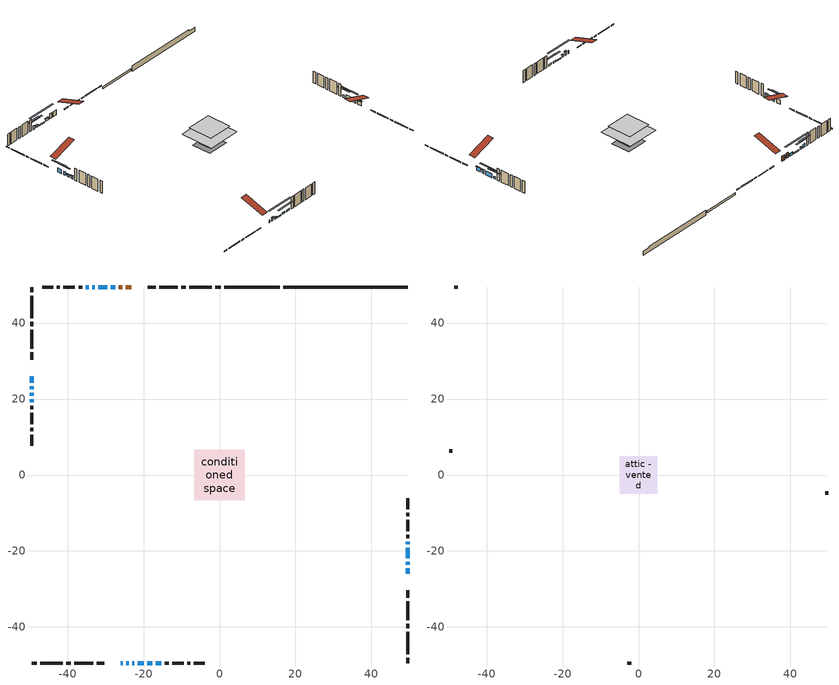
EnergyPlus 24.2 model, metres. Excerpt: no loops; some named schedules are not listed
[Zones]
conditioned space
 floor adiabatic (Floor2 construction): -2.5,-2.5 -2.5,2.5 2.5,2.5 2.5,-2.5 z0.91
 floor adiabatic (AdiabaticFloorConstruction): -6.62,-6.62 -6.62,6.62 6.62,6.62 6.62,-6.62 z3.35
 floor foundation (Slab1 construction): -4.32,-3.86 -4.32,3.86 4.32,3.86 4.32,-3.86 z-1.22
 floor foundation (Slab2 construction): -2.5,-2.5 -2.5,2.5 2.5,2.5 2.5,-2.5 z-0.65
 wall outside (RimJoist1 construction): 0.3,49.51 -1.1,49.51 / -49.51,-49.51 -48.1,-49.51 / -49.51,49.51 -49.51,48.1 / 49.51,-49.51 49.51,-48.1 z0.91:1.21
 wall outside (RimJoist2 construction): -2.03,49.51 -7.91,49.51 / -47.17,-49.51 -41.29,-49.51 / -49.51,47.17 -49.51,41.29 / 49.51,-47.17 49.51,-41.29 z0.91:1.21
 wall outside (RimJoist3 construction): -8.84,49.51 -10.07,49.51 / -40.36,-49.51 -39.14,-49.51 / -49.51,40.36 -49.51,39.14 / 49.51,-40.36 49.51,-39.14 z0.91:1.21
 wall outside (RimJoist4 construction): -11,49.51 -15.9,49.51 / -38.21,-49.51 -33.3,-49.51 / -49.51,38.21 -49.51,33.3 / 49.51,-38.21 49.51,-33.3 z0.91:1.21
 wall outside (RimJoist5 construction): -16.83,49.51 -18.88,49.51 / -32.37,-49.51 -30.32,-49.51 / -49.51,32.37 -49.51,30.32 / 49.51,-32.37 49.51,-30.32 z0.91:1.21
 wall outside (AdiabaticWallConstruction 1): -23.25,49.51 -24.69,49.51 / -25.62,49.51 -26.46,49.51 z0.91:2.94
 wall outside (AdiabaticWallConstruction): -25.95,-49.51 -25.54,-49.51 z0.91:2.13; -49.51,25.95 -49.51,24.32 z0.91:2.59; -49.51,23.4 -49.51,22.63 / 49.51,-23.6 49.51,-22.83 / -34.45,49.51 -35.21,49.51 z0.91:2.38; 49.51,-25.95 49.51,-24.52 / 49.51,-21.91 49.51,-19.16 z0.91:2.43; -27.39,49.51 -28.61,49.51 / -49.51,21.71 -49.51,20.84 / 49.51,-18.23 49.51,-17.62 z0.91:1.83; -24.61,-49.51 -23.9,-49.51 z0.91:2.33; -22.97,-49.51 -22.46,-49.51 z0.91:1.67; -49.51,19.91 -49.51,19.2 z0.91:2.18; -29.54,49.51 -31.98,49.51 / -21.53,-49.51 -19.9,-49.51 z0.91:1.32; -32.91,49.51 -33.52,49.51 z0.91:1.93; -18.98,-49.51 -17.65,-49.51 / -16.73,-49.51 -15.3,-49.51 z0.91:1.57
 wall outside (Wall1 construction): -36.14,49.51 -37.12,49.51 / -14.37,-49.51 -13.39,-49.51 / -49.51,18.27 -49.51,17.29 / 49.51,-16.69 49.51,-15.71 z0.91:5.79
 wall outside (Wall2 construction): -38.05,49.51 -41.09,49.51 / -12.46,-49.51 -9.42,-49.51 / -49.51,16.36 -49.51,13.32 / 49.51,-14.78 49.51,-11.74 z0.91:5.79
 wall outside (Wall3 construction): -42.02,49.51 -42.84,49.51 / -8.49,-49.51 -7.67,-49.51 / -49.51,12.39 -49.51,11.57 / 49.51,-10.81 49.51,-10 z0.91:5.79
 wall outside (Wall4 construction): -43.77,49.51 -46.65,49.51 / -6.74,-49.51 -3.86,-49.51 / -49.51,10.64 -49.51,7.76 / 49.51,-9.07 49.51,-6.18 z0.91:5.79
 wall foundation (FoundationWall1 construction): 16.79,49.51,-1.22 16.79,49.51,0.91 46.23,49.51,0.91 46.23,49.51,0.41 49.51,49.51,0.41 49.51,49.51,-1.22
 wall foundation (FoundationWall2 construction): 15.86,49.51 1.23,49.51 z-0.65:0.17
 window (WindowConstruction 15): -25.95,-49.51 -25.54,-49.51 z0.91:2.13
 window (WindowConstruction 6): -49.51,25.95 -49.51,24.32 z0.91:2.59
 window (WindowConstruction 7): -49.51,23.39 -49.51,22.63 z0.91:2.38
 window (WindowConstruction 8): 49.51,-25.95 49.51,-24.53 z0.91:2.43
 window (WindowConstruction 9): 49.51,-23.6 49.51,-22.83 z0.91:2.38
 window (WindowConstruction 10): -27.39,49.51 -28.61,49.51 z0.91:1.82
 window (WindowConstruction 11): -24.61,-49.51 -23.9,-49.51 z0.91:2.33
 window (WindowConstruction 12): -22.97,-49.51 -22.46,-49.51 z0.91:1.67
 window (WindowConstruction 13): -49.51,21.7 -49.51,20.84 z0.91:1.82
 window (WindowConstruction 14): -49.51,19.91 -49.51,19.2 z0.91:2.18
 window (WindowConstruction 16): -29.54,49.51 -31.98,49.51 z0.91:1.32
 window (WindowConstruction 17): -21.53,-49.51 -19.91,-49.51 z0.91:1.32
 window (WindowConstruction): 49.51,-21.91 49.51,-19.16 z0.91:2.43
 window (WindowConstruction 1): 49.51,-18.23 49.51,-17.62 z0.91:1.82
 window (WindowConstruction 2): -32.91,49.51 -33.52,49.51 z0.91:1.92
 window (WindowConstruction 3): -34.45,49.51 -35.21,49.51 z0.91:2.38
 window (WindowConstruction 4): -18.98,-49.51 -17.65,-49.51 z0.91:1.57
 window (WindowConstruction 5): -16.72,-49.51 -15.3,-49.51 z0.91:1.57
 door (Door): -23.26,49.51 -24.69,49.51 z0.91:2.94
 door (Door 1): -25.62,49.51 -26.46,49.51 z0.91:2.94
 ceiling adiabatic (AdiabaticFloorConstruction): 6.62,-6.62 6.62,6.62 -6.62,6.62 -6.62,-6.62 z3.35
attic - vented
 floor to conditioned space (Floor1 construction Reversed): -4.9,-4.9 -4.9,4.9 4.9,4.9 4.9,-4.9 z5.79
 wall outside (Wall5 construction): -47.58,49.51 -48.58,49.51 / -2.93,-49.51 -1.94,-49.51 / -49.51,6.83 -49.51,5.84 / 49.51,-5.25 49.51,-4.26 z0.91:5.79
 roof outside (Roof1 construction): -22.33,49.51,5.79 -22.33,39.96,8.97 -19.81,39.96,8.97 -19.81,49.51,5.79; -26.88,-49.51,5.79 -26.88,-39.96,8.97 -29.39,-39.96,8.97 -29.39,-49.51,5.79; -49.51,26.88,5.79 -39.96,26.88,8.97 -39.96,29.39,8.97 -49.51,29.39,5.79; 49.51,-26.88,5.79 39.96,-26.88,8.97 39.96,-29.39,8.97 49.51,-29.39,5.79
shading: -49.51,22 -49.51,28.28 -49.92,28.28 -49.92,22 z4.92; -49.51,20.3 -49.51,25.72 -49.92,25.72 -49.92,20.3 z4.71; 49.51,-24.32 49.51,-26.15 49.92,-26.15 49.92,-24.32 z2.64; 49.51,-22.63 49.51,-23.8 49.92,-23.8 49.92,-22.63 z2.58; -28.81,49.51 -27.19,49.51 -27.19,49.92 -28.81,49.92 z2.03; -23.7,-49.51 -24.81,-49.51 -24.81,-49.92 -23.7,-49.92 z2.53; -22.26,-49.51 -23.17,-49.51 -23.17,-49.92 -22.26,-49.92 z1.87; -49.51,20.64 -49.51,21.91 -49.92,21.91 -49.92,20.64 z2.03; -49.51,19 -49.51,20.11 -49.92,20.11 -49.92,19 z2.38; -36.75,49.51 -24.77,49.51 -24.77,49.92 -36.75,49.92 z6.09; -15.14,-49.51 -26.3,-49.51 -26.3,-49.92 -15.14,-49.92 z6.09; 49.51,-16.83 49.51,-24.23 49.92,-24.23 49.92,-16.83 z4.76; 49.51,-15.29 49.51,-20.56 49.92,-20.56 49.92,-15.29 z4.15; -35.85,49.51 -30.58,49.51 -30.58,49.92 -35.85,49.92 z4.25; -37.54,49.51 -32.12,49.51 -32.12,49.92 -37.54,49.92 z4.71; -15.33,-49.51 -21.31,-49.51 -21.31,-49.92 -15.33,-49.92 z3.9; -12.97,-49.51 -19.05,-49.51 -19.05,-49.92 -12.97,-49.92 z3.9
[Building]
Building 1: Terrain=Suburbs
[Site:Location]
Windsor AP_ON: Latitude {deg}=42.28; Longitude {deg}=-82.96; Time Zone {hr}=-5; Elevation {m}=190; Keep Site Location Information=Yes
[Site:GroundTemperature:Shallow]
6.34957, 4.46684, 4.31606, 5.20952, 8.79623, 12.3662, 15.4612, 17.4219, 17.5884, 15.9938, 12.9777, 9.51722
[Site:WaterMainsTemperature]
Calculation Method=Schedule; Temperature Schedule=mains temperature schedule
[Material] Roughness=Rough; Thermal Absorptance=0.9
Name | Thickness {m} | Conductivity {W/m-K} | Density {kg/m3} | Specific Heat {J/kg-K} | Solar Absorptance | Visible Absorptance
asphalt or fiberglass shingles | 0.00635 | 0.162714 | 1121.4 | 1465.45 | 0.4 | 0.4
ceiling stud and cavity | 0.1397 | 0.0765065 | 65.682 | 1177.47 | 0.7 | 0.7
concrete 4.0 in. | 0.1016 | 1.803125 | 2242.8 | 837.4 | 0.7 | 0.7
concrete 8.0 in. | 0.2032 | 1.803125 | 2242.8 | 837.4 | 0.7 | 0.7
door material | 0.04445 | 0.053851 | 512.64 | 1214.23 | 0.7 | 0.7
door material 1 | 0.04445 | 0.188738 | 512.64 | 1214.23 | 0.7 | 0.7
exterior vertical ins | 0.0218253 | 0.029427 | 32.04 | 1214.23 | 0.7 | 0.7
exterior vertical ins 1 | 0.00347186 | 0.029427 | 32.04 | 1214.23 | 0.7 | 0.7
floor covering | 0.0127 | 9.015625 | 54.468 | 1339.84 | 0.6 | 0.6
floor covering 1 | 0.0127 | 0.0433444 | 54.468 | 1339.84 | 0.6 | 0.6
floor rigid ins; wall rigid ins 1 | 0.512978 | 0.029427 | 32.04 | 1214.23 | 0.7 | 0.7
floor stud and cavity | 0.0889 | 0.305614 | 50.32683 | 1063.81 | 0.7 | 0.7
floor stud and cavity 1 | 0.1397 | 1.75129 | 37.0049 | 1207.88 | 0.7 | 0.7
furniture material conditioned space 1 | 0.1524 | 0.115458 | 640.8 | 1214.23 | 0.6 | 0.6
gypsum board | 0.0127 | 0.160291 | 801 | 837.4 | 0.6 | 0.6
gypsum board 1 | 0.0127 | 0.160291 | 801 | 837.4 | 0.7 | 0.7
osb sheathing 0.5 in. | 0.0127 | 0.115458 | 512.64 | 1214.23 | 0.7 | 0.7
osb sheathing 0.75 in. | 0.01905 | 0.115458 | 512.64 | 1214.23 | 0.7 | 0.7
osb sheathing 2.0 in. | 0.0508 | 0.115458 | 512.64 | 1214.23 | 0.7 | 0.7
rim joist rigid ins; wall rigid ins | 0.051816 | 0.029427 | 32.04 | 1214.23 | 0.7 | 0.7
rim joist stud and cavity | 0.0508 | 0.333218 | 125.044 | 1163.47 | 0.6 | 0.6
rim joist stud and cavity 1 | 0.0508 | 0.308293 | 125.044 | 1163.47 | 0.6 | 0.6
rim joist stud and cavity 2 | 0.0508 | 0.107068 | 50.32683 | 1063.81 | 0.6 | 0.6
rim joist stud and cavity 3 | 0.0508 | 0.311623 | 125.044 | 1163.47 | 0.6 | 0.6
rim joist stud and cavity 4 | 0.0508 | 0.325695 | 125.044 | 1163.47 | 0.6 | 0.6
slab rigid ins | 0.00025908 | 0.029427 | 32.04 | 1214.23 | 0.7 | 0.7
wall stud and cavity | 0.1397 | 0.112697 | 139.0536 | 1170.24 | 0.7 | 0.7
wall stud and cavity 1 | 0.1397 | 0.0786306 | 139.0536 | 1170.24 | 0.7 | 0.7
wall stud and cavity 2 | 0.1397 | 0.114321 | 139.0536 | 1170.24 | 0.7 | 0.7
wall stud and cavity 3 | 0.1397 | 0.0792591 | 139.0536 | 1170.24 | 0.7 | 0.7
wall stud and cavity 4 | 0.0889 | 6.9971 | 50.32683 | 1063.81 | 0.6 | 0.6
wall stud and cavity 5 | 0.0889 | 0.380278 | 52.3479 | 1209.89 | 0.7 | 0.7
wall stud and cavity 6 | 0.0889 | 0.391764 | 83.0341 | 1211.67 | 0.7 | 0.7
wood siding | 0.0254 | 0.102417 | 544.68 | 1172.36 | 0.4 | 0.4
wood siding 1 | 0.00254 | 0.102417 | 544.68 | 1172.36 | 0.4 | 0.4
wood siding 2; wood siding 3; wood siding 4 | 0.0254 | 0.102417 | 544.68 | 1172.36 | 0.7 | 0.7
[WindowMaterial:SimpleGlazingSystem]
Name | U-Factor {W/m2-K} | Solar Heat Gain Coefficient
WindowMaterial | 2.88272 | 0.7
WindowMaterial 1 | 2.97868 | 0.61
WindowMaterial 10 | 3.00253 | 0.58
WindowMaterial 11 | 2.95426 | 0.63
WindowMaterial 12 | 2.95313 | 0.64
WindowMaterial 13 | 3.026374 | 0.54
WindowMaterial 14 | 3.02467 | 0.56
WindowMaterial 2 | 2.97414 | 0.61
WindowMaterial 3 | 2.94177 | 0.65
WindowMaterial 4 | 2.99003 | 0.59
WindowMaterial 5 | 2.95597 | 0.63
WindowMaterial 6 | 2.89408 | 0.69
WindowMaterial 7 | 2.90373 | 0.68
WindowMaterial 8 | 2.93609 | 0.65
WindowMaterial 9 | 2.94859 | 0.64
[Construction]
AdiabaticFloorConstruction: floor stud and cavity 1, floor rigid ins, osb sheathing 0.75 in., floor covering 1
AdiabaticWallConstruction: wood siding 3, wall rigid ins 1, wall stud and cavity 5, gypsum board
AdiabaticWallConstruction 1: wood siding 4, wall rigid ins 1, wall stud and cavity 5, gypsum board
Door: door material
Door 1: door material 1
Floor1 construction Reversed: gypsum board, ceiling stud and cavity
Floor2 construction: floor stud and cavity, floor covering
FoundationWall1 construction; FoundationWall2 construction: concrete 8.0 in., gypsum board 1
furniture construction conditioned space 1: furniture material conditioned space 1
PartitionWallConstruction: gypsum board, wall stud and cavity 6, gypsum board
RimJoist1 construction: wood siding 2, rim joist rigid ins, osb sheathing 2.0 in., rim joist stud and cavity
RimJoist2 construction: wood siding 2, rim joist rigid ins, osb sheathing 2.0 in., rim joist stud and cavity 1
RimJoist3 construction: wood siding 2, rim joist stud and cavity 2
RimJoist4 construction: wood siding 2, rim joist rigid ins, osb sheathing 2.0 in., rim joist stud and cavity 3
RimJoist5 construction: wood siding 2, rim joist rigid ins, osb sheathing 2.0 in., rim joist stud and cavity 4
Roof1 construction: asphalt or fiberglass shingles
Slab1 construction: slab rigid ins, concrete 4.0 in.
Slab2 construction: concrete 4.0 in.
Wall1 construction: wood siding, wall rigid ins, osb sheathing 0.5 in., wall stud and cavity, gypsum board
Wall2 construction: wood siding, osb sheathing 0.5 in., wall stud and cavity 1, gypsum board
Wall3 construction: wood siding, wall rigid ins, osb sheathing 0.5 in., wall stud and cavity 2, gypsum board
Wall4 construction: wood siding, osb sheathing 0.5 in., wall stud and cavity 3, gypsum board
Wall5 construction: wood siding 1, wall stud and cavity 4
WindowConstruction: WindowMaterial
WindowConstruction 1: WindowMaterial 1
WindowConstruction 10: WindowMaterial 8
WindowConstruction 11: WindowMaterial 9
WindowConstruction 12: WindowMaterial 10
WindowConstruction 13: WindowMaterial 11
WindowConstruction 14: WindowMaterial 12
WindowConstruction 15: WindowMaterial 13
WindowConstruction 16; WindowConstruction 17: WindowMaterial 14
WindowConstruction 2: WindowMaterial 2
WindowConstruction 3; WindowConstruction 7; WindowConstruction 9: WindowMaterial 3
WindowConstruction 4: WindowMaterial 4
WindowConstruction 5: WindowMaterial 5
WindowConstruction 6: WindowMaterial 6
WindowConstruction 8: WindowMaterial 7
[Zone] Multiplier=1; Part of Total Floor Area=Yes
Name | Volume {m3}
attic - vented | 49.5664
conditioned space | 603.5
[Space]
Name | Zone | Volume {m3}
attic - vented 1 | attic - vented | 49.5664
conditioned space 1 | conditioned space | 603.5
[ZoneInfiltration:EffectiveLeakageArea]
infil attic - vented 1: Zone or Space=attic - vented 1; Schedule=Always On Discrete; Effective Air Leakage Area {cm2}=4266.22; Stack Coefficient=0.000560319; Wind Coefficient=1.59933e-05
[ZoneMixing]
whole house fan mix: Zone or Space=attic - vented; Schedule=Always On Continuous; Design Flow Rate Calculation Method=Flow/Zone; Design Flow Rate {m3/s}=0; Source Zone or Space=conditioned space
[SurfaceProperty:ExposedFoundationPerimeter] Exposed Perimeter Calculation Method=TotalExposedPerimeter
Name | Total Exposed Perimeter {m}
Slab1 | 32.716
Slab2 | 14.63
[InternalMass] Zone or ZoneList=conditioned space; Space or SpaceList=conditioned space 1
Name | Construction | Surface Area {m2}
furniture mass conditioned space 1 | furniture construction conditioned space 1 | 116.856
partition wall mass | PartitionWallConstruction | 267.06
[Lights]
interior lighting: Zone or ZoneList or Space or SpaceList=conditioned space 1; Schedule=interior lighting schedule; Design Level Calculation Method=LightingLevel; Lighting Level {W}=343.2; Return Air Fraction=0; Fraction Radiant=0.6; Fraction Visible=0.2; Fraction Replaceable=1
[People]
occupants: Zone or ZoneList or Space or SpaceList=conditioned space 1; Number of People Schedule=occupants schedule; Number of People Calculation Method=People; Number of People=3; Fraction Radiant=0.314171; Sensible Heat Fraction=0.56303; Activity Level Schedule=occupants activity schedule; Carbon Dioxide Generation Rate {m3/s-W}=0; Enable ASHRAE 55 Comfort Warnings=No; Mean Radiant Temperature Calculation Type=EnclosureAveraged
[ElectricEquipment] Zone or ZoneList or Space or SpaceList=conditioned space 1; Design Level Calculation Method=EquipmentLevel
Name | Schedule | Design Level {W} | Fraction Latent | Fraction Radiant | Fraction Lost
clothes dryer | clothes dryer schedule | 140.772 | 0.015 | 0.081 | 0.85
clothes washer | clothes washer schedule | 32.1985 | 0.03 | 0.162 | 0.7
cooking range | cooking range schedule | 215.147 | 0.08 | 0.432 | 0.2
dishwasher | dishwasher schedule | 66.8632 | 0.3 | 0.18 | 0.4
fridge | fridge schedule | 72.9452 | 0 | 0.6 | 0
mech vent bath fan 0 | mech vent bath fan 0 schedule | 50.2 | 0 | 0 | 1
mech vent bath fan 1 | mech vent bath fan 1 schedule | 50.2 | 0 | 0 | 1
mech vent house fan | mech vent house fan schedule | 0 | 0 | 0 | 1
mech vent house fan cfis | mech vent house fan cfis schedule | 0 | 0 | 0 | 0
misc plug loads | misc plug loads schedule | 494.7 | 0.045 | 0.513 | 0.1
whole house fan | Always On Discrete | 0 | 0 | 0 | 1
[OtherEquipment] Zone or ZoneList or Space or SpaceList=conditioned space 1; Design Level Calculation Method=EquipmentLevel
Name | Fuel Type | Schedule | Design Level {W} | Fraction Latent | Fraction Radiant | Fraction Lost
clothes dryer 1 | Electricity | clothes dryer schedule | 0 | 0.015 | 0.081 | 0.85
cooking range 1 | Electricity | cooking range schedule | 0 | 0.08 | 0.432 | 0.2
general water use latent | None | general water use schedule | 62.594 | 1 | 0 | 0
general water use sensible | None | general water use schedule | -61.6891 | 0 | 0.6 | 0
mech vent house fan latent load | None | Always On Discrete | 0 | 1 | 0 | 0
mech vent house fan sensible load | None | Always On Discrete | 0 | 0 | 0 | 0
water heater energy adjustment1 | NaturalGas | Always On Discrete | 0.01 | 0 | 0 | 1
[ZoneInfiltration:DesignFlowRate] Zone or ZoneList or Space or SpaceList=conditioned space 1; Schedule=Always On Discrete; Design Flow Rate Calculation Method=Flow/Zone; Design Flow Rate {m3/s}=0
infil flow; natural vent flow; whole house fan flow
[Foundation:Kiva] Initial Indoor Air Temperature {C}=18; Wall Depth Below Slab {m}=0.2032; Custom Block X Position 1 {m}=0.2159; Custom Block Z Position 1 {m}=0
Name | Wall Height Above Grade {m} | Custom Block Material Name 1 | Custom Block Depth 1 {m}
Foundation Kiva 1 | 0.910011 | exterior vertical ins | 2.13
Foundation Kiva 2 | 0.170017 | exterior vertical ins 1 | 0.820003
[Foundation:Kiva:Settings]
Soil Conductivity {W/m-K}=0.849921; Soil Density {kg/m3}=1842.3; Soil Specific Heat {J/kg-K}=418.7; Ground Solar Absorptivity=0.9; Ground Thermal Absorptivity=0.9; Ground Surface Roughness {m}=0.03; Far-Field Width {m}=40; Deep-Ground Boundary Condition=ZeroFlux; Deep-Ground Depth {m}=40; Minimum Cell Dimension {m}=0.2; Maximum Cell Growth Coefficient=3; Simulation Timestep=Timestep
[Exterior:Lights]
exterior lighting: Schedule=exterior lighting schedule; Design Level {W}=75.6
[Schedule:Constant]
Name | Hourly Value
Always On Continuous; mech vent house fan schedule; mech vent house fan cfis schedule; Always On Discrete | 1
occupants activity schedule | 117.228
fridge schedule | 0
[Schedule:Week:Daily]
interior lighting schedule Week Rule - Jan1-Jan27: interior lighting schedule day, interior lighting schedule day, interior lighting schedule day, interior lighting schedule day, interior lighting schedule day, interior lighting schedule day, interior lighting schedule day, interior lighting schedule default day, interior lighting schedule default day, interior lighting schedule default day, interior lighting schedule default day, interior lighting schedule default day
interior lighting schedule Week Rule - Jan28-Feb3: interior lighting schedule day, interior lighting schedule day, interior lighting schedule day, interior lighting schedule day, interior lighting schedule day 1, interior lighting schedule day 1, interior lighting schedule day 1, interior lighting schedule default day, interior lighting schedule default day, interior lighting schedule default day, interior lighting schedule default day, interior lighting schedule default day
interior lighting schedule Week Rule - Feb4-Feb24: interior lighting schedule day 1, interior lighting schedule day 1, interior lighting schedule day 1, interior lighting schedule day 1, interior lighting schedule day 1, interior lighting schedule day 1, interior lighting schedule day 1, interior lighting schedule default day, interior lighting schedule default day, interior lighting schedule default day, interior lighting schedule default day, interior lighting schedule default day
interior lighting schedule Week Rule - Feb25-Mar3: interior lighting schedule day 1, interior lighting schedule day 1, interior lighting schedule day 1, interior lighting schedule day 1, interior lighting schedule day 2, interior lighting schedule day 2, interior lighting schedule day 2, interior lighting schedule default day, interior lighting schedule default day, interior lighting schedule default day, interior lighting schedule default day, interior lighting schedule default day
interior lighting schedule Week Rule - Mar4-Mar31: interior lighting schedule day 2, interior lighting schedule day 2, interior lighting schedule day 2, interior lighting schedule day 2, interior lighting schedule day 2, interior lighting schedule day 2, interior lighting schedule day 2, interior lighting schedule default day, interior lighting schedule default day, interior lighting schedule default day, interior lighting schedule default day, interior lighting schedule default day
interior lighting schedule Week Rule - Apr1-Apr28: interior lighting schedule day 3, interior lighting schedule day 3, interior lighting schedule day 3, interior lighting schedule day 3, interior lighting schedule day 3, interior lighting schedule day 3, interior lighting schedule day 3, interior lighting schedule default day, interior lighting schedule default day, interior lighting schedule default day, interior lighting schedule default day, interior lighting schedule default day
interior lighting schedule Week Rule - Apr29-May5: interior lighting schedule day 3, interior lighting schedule day 3, interior lighting schedule day 4, interior lighting schedule day 4, interior lighting schedule day 4, interior lighting schedule day 4, interior lighting schedule day 4, interior lighting schedule default day, interior lighting schedule default day, interior lighting schedule default day, interior lighting schedule default day, interior lighting schedule default day
interior lighting schedule Week Rule - May6-May26: interior lighting schedule day 4, interior lighting schedule day 4, interior lighting schedule day 4, interior lighting schedule day 4, interior lighting schedule day 4, interior lighting schedule day 4, interior lighting schedule day 4, interior lighting schedule default day, interior lighting schedule default day, interior lighting schedule default day, interior lighting schedule default day, interior lighting schedule default day
interior lighting schedule Week Rule - May27-Jun2: interior lighting schedule day 4, interior lighting schedule day 4, interior lighting schedule day 4, interior lighting schedule day 4, interior lighting schedule day 4, interior lighting schedule day 5, interior lighting schedule day 5, interior lighting schedule default day, interior lighting schedule default day, interior lighting schedule default day, interior lighting schedule default day, interior lighting schedule default day
interior lighting schedule Week Rule - Jun3-Jun30: interior lighting schedule day 5, interior lighting schedule day 5, interior lighting schedule day 5, interior lighting schedule day 5, interior lighting schedule day 5, interior lighting schedule day 5, interior lighting schedule day 5, interior lighting schedule default day, interior lighting schedule default day, interior lighting schedule default day, interior lighting schedule default day, interior lighting schedule default day
interior lighting schedule Week Rule - Jul1-Jul28: interior lighting schedule day 6, interior lighting schedule day 6, interior lighting schedule day 6, interior lighting schedule day 6, interior lighting schedule day 6, interior lighting schedule day 6, interior lighting schedule day 6, interior lighting schedule default day, interior lighting schedule default day, interior lighting schedule default day, interior lighting schedule default day, interior lighting schedule default day
interior lighting schedule Week Rule - Jul29-Aug4: interior lighting schedule day 6, interior lighting schedule day 6, interior lighting schedule day 6, interior lighting schedule day 7, interior lighting schedule day 7, interior lighting schedule day 7, interior lighting schedule day 7, interior lighting schedule default day, interior lighting schedule default day, interior lighting schedule default day, interior lighting schedule default day, interior lighting schedule default day
interior lighting schedule Week Rule - Aug5-Aug25: interior lighting schedule day 7, interior lighting schedule day 7, interior lighting schedule day 7, interior lighting schedule day 7, interior lighting schedule day 7, interior lighting schedule day 7, interior lighting schedule day 7, interior lighting schedule default day, interior lighting schedule default day, interior lighting schedule default day, interior lighting schedule default day, interior lighting schedule default day
interior lighting schedule Week Rule - Aug26-Sep1: interior lighting schedule day 7, interior lighting schedule day 7, interior lighting schedule day 7, interior lighting schedule day 7, interior lighting schedule day 7, interior lighting schedule day 7, interior lighting schedule day 8, interior lighting schedule default day, interior lighting schedule default day, interior lighting schedule default day, interior lighting schedule default day, interior lighting schedule default day
interior lighting schedule Week Rule - Sep2-Sep29: interior lighting schedule day 8, interior lighting schedule day 8, interior lighting schedule day 8, interior lighting schedule day 8, interior lighting schedule day 8, interior lighting schedule day 8, interior lighting schedule day 8, interior lighting schedule default day, interior lighting schedule default day, interior lighting schedule default day, interior lighting schedule default day, interior lighting schedule default day
interior lighting schedule Week Rule - Sep30-Oct6: interior lighting schedule day 8, interior lighting schedule day 9, interior lighting schedule day 9, interior lighting schedule day 9, interior lighting schedule day 9, interior lighting schedule day 9, interior lighting schedule day 9, interior lighting schedule default day, interior lighting schedule default day, interior lighting schedule default day, interior lighting schedule default day, interior lighting schedule default day
interior lighting schedule Week Rule - Oct7-Oct27: interior lighting schedule day 9, interior lighting schedule day 9, interior lighting schedule day 9, interior lighting schedule day 9, interior lighting schedule day 9, interior lighting schedule day 9, interior lighting schedule day 9, interior lighting schedule default day, interior lighting schedule default day, interior lighting schedule default day, interior lighting schedule default day, interior lighting schedule default day
interior lighting schedule Week Rule - Oct28-Nov3: interior lighting schedule day 9, interior lighting schedule day 9, interior lighting schedule day 9, interior lighting schedule day 9, interior lighting schedule day 10, interior lighting schedule day 10, interior lighting schedule day 10, interior lighting schedule default day, interior lighting schedule default day, interior lighting schedule default day, interior lighting schedule default day, interior lighting schedule default day
interior lighting schedule Week Rule - Nov4-Nov24: interior lighting schedule day 10, interior lighting schedule day 10, interior lighting schedule day 10, interior lighting schedule day 10, interior lighting schedule day 10, interior lighting schedule day 10, interior lighting schedule day 10, interior lighting schedule default day, interior lighting schedule default day, interior lighting schedule default day, interior lighting schedule default day, interior lighting schedule default day
interior lighting schedule Week Rule - Nov25-Dec1: interior lighting schedule day 10, interior lighting schedule day 10, interior lighting schedule day 10, interior lighting schedule day 10, interior lighting schedule day 10, interior lighting schedule day 10, interior lighting schedule day 11, interior lighting schedule default day, interior lighting schedule default day, interior lighting schedule default day, interior lighting schedule default day, interior lighting schedule default day
interior lighting schedule Week Rule - Dec2-Dec31: interior lighting schedule day 11, interior lighting schedule day 11, interior lighting schedule day 11, interior lighting schedule day 11, interior lighting schedule day 11, interior lighting schedule day 11, interior lighting schedule day 11, interior lighting schedule default day, interior lighting schedule default day, interior lighting schedule default day, interior lighting schedule default day, interior lighting schedule default day
occupants schedule Week Rule - Jan1-Dec31: occupants schedule day, occupants schedule day, occupants schedule day, occupants schedule day, occupants schedule day, occupants schedule day, occupants schedule day, occupants schedule default day, occupants schedule default day, occupants schedule default day, occupants schedule default day, occupants schedule default day
clothes dryer schedule Week Rule - Jan1-Dec31: clothes dryer schedule day, clothes dryer schedule day, clothes dryer schedule day, clothes dryer schedule day, clothes dryer schedule day, clothes dryer schedule day, clothes dryer schedule day, clothes dryer schedule default day, clothes dryer schedule default day, clothes dryer schedule default day, clothes dryer schedule default day, clothes dryer schedule default day
clothes washer schedule Week Rule - Jan1-Dec31: clothes washer schedule day, clothes washer schedule day, clothes washer schedule day, clothes washer schedule day, clothes washer schedule day, clothes washer schedule day, clothes washer schedule day, clothes washer schedule default day, clothes washer schedule default day, clothes washer schedule default day, clothes washer schedule default day, clothes washer schedule default day
cooking range schedule Week Rule - Jan1-Dec31: cooking range schedule day, cooking range schedule day, cooking range schedule day, cooking range schedule day, cooking range schedule day, cooking range schedule day, cooking range schedule day, cooking range schedule default day, cooking range schedule default day, cooking range schedule default day, cooking range schedule default day, cooking range schedule default day
dishwasher schedule Week Rule - Jan1-Dec31: dishwasher schedule day, dishwasher schedule day, dishwasher schedule day, dishwasher schedule day, dishwasher schedule day, dishwasher schedule day, dishwasher schedule day, dishwasher schedule default day, dishwasher schedule default day, dishwasher schedule default day, dishwasher schedule default day, dishwasher schedule default day
mech vent bath fan 0 schedule Week Rule - Jan1-Dec31: mech vent bath fan 0 schedule day, mech vent bath fan 0 schedule day, mech vent bath fan 0 schedule day, mech vent bath fan 0 schedule day, mech vent bath fan 0 schedule day, mech vent bath fan 0 schedule day, mech vent bath fan 0 schedule day, mech vent bath fan 0 schedule default day, mech vent bath fan 0 schedule default day, mech vent bath fan 0 schedule default day, mech vent bath fan 0 schedule default day, mech vent bath fan 0 schedule default day
mech vent bath fan 1 schedule Week Rule - Jan1-Dec31: mech vent bath fan 1 schedule day, mech vent bath fan 1 schedule day, mech vent bath fan 1 schedule day, mech vent bath fan 1 schedule day, mech vent bath fan 1 schedule day, mech vent bath fan 1 schedule day, mech vent bath fan 1 schedule day, mech vent bath fan 1 schedule default day, mech vent bath fan 1 schedule default day, mech vent bath fan 1 schedule default day, mech vent bath fan 1 schedule default day, mech vent bath fan 1 schedule default day
misc plug loads schedule Week Rule - Jan1-Dec31: misc plug loads schedule day, misc plug loads schedule day, misc plug loads schedule day, misc plug loads schedule day, misc plug loads schedule day, misc plug loads schedule day, misc plug loads schedule day, misc plug loads schedule default day, misc plug loads schedule default day, misc plug loads schedule default day, misc plug loads schedule default day, misc plug loads schedule default day
general water use schedule Week Rule - Jan1-Dec31: general water use schedule day, general water use schedule day, general water use schedule day, general water use schedule day, general water use schedule day, general water use schedule day, general water use schedule day, general water use schedule default day, general water use schedule default day, general water use schedule default day, general water use schedule default day, general water use schedule default day
exterior lighting schedule Week Rule - Jan1-Jan27: exterior lighting schedule day, exterior lighting schedule day, exterior lighting schedule day, exterior lighting schedule day, exterior lighting schedule day, exterior lighting schedule day, exterior lighting schedule day, exterior lighting schedule default day, exterior lighting schedule default day, exterior lighting schedule default day, exterior lighting schedule default day, exterior lighting schedule default day
exterior lighting schedule Week Rule - Jan28-Feb3: exterior lighting schedule day, exterior lighting schedule day, exterior lighting schedule day, exterior lighting schedule day, exterior lighting schedule day 1, exterior lighting schedule day 1, exterior lighting schedule day 1, exterior lighting schedule default day, exterior lighting schedule default day, exterior lighting schedule default day, exterior lighting schedule default day, exterior lighting schedule default day
exterior lighting schedule Week Rule - Feb4-Feb24: exterior lighting schedule day 1, exterior lighting schedule day 1, exterior lighting schedule day 1, exterior lighting schedule day 1, exterior lighting schedule day 1, exterior lighting schedule day 1, exterior lighting schedule day 1, exterior lighting schedule default day, exterior lighting schedule default day, exterior lighting schedule default day, exterior lighting schedule default day, exterior lighting schedule default day
[Schedule:Year]
interior lighting schedule: interior lighting schedule Week Rule - Jan1-Jan27, 1, 1, 1, 27, interior lighting schedule Week Rule - Jan28-Feb3, 1, 28, 2, 3, interior lighting schedule Week Rule - Feb4-Feb24, 2, 4, 2, 24, interior lighting schedule Week Rule - Feb25-Mar3, 2, 25, 3, 3, interior lighting schedule Week Rule - Mar4-Mar31, 3, 4, 3, 31, interior lighting schedule Week Rule - Apr1-Apr28, 4, 1, 4, 28, interior lighting schedule Week Rule - Apr29-May5, 4, 29, 5, 5, interior lighting schedule Week Rule - May6-May26, 5, 6, 5, 26, interior lighting schedule Week Rule - May27-Jun2, 5, 27, 6, 2, interior lighting schedule Week Rule - Jun3-Jun30, 6, 3, 6, 30, interior lighting schedule Week Rule - Jul1-Jul28, 7, 1, 7, 28, interior lighting schedule Week Rule - Jul29-Aug4, 7, 29, 8, 4, interior lighting schedule Week Rule - Aug5-Aug25, 8, 5, 8, 25, interior lighting schedule Week Rule - Aug26-Sep1, 8, 26, 9, 1, interior lighting schedule Week Rule - Sep2-Sep29, 9, 2, 9, 29, interior lighting schedule Week Rule - Sep30-Oct6, 9, 30, 10, 6, interior lighting schedule Week Rule - Oct7-Oct27, 10, 7, 10, 27, interior lighting schedule Week Rule - Oct28-Nov3, 10, 28, 11, 3, interior lighting schedule Week Rule - Nov4-Nov24, 11, 4, 11, 24, interior lighting schedule Week Rule - Nov25-Dec1, 11, 25, 12, 1, interior lighting schedule Week Rule - Dec2-Dec31, 12, 2, 12, 31
occupants schedule: occupants schedule Week Rule - Jan1-Dec31, 1, 1, 12, 31
clothes dryer schedule: clothes dryer schedule Week Rule - Jan1-Dec31, 1, 1, 12, 31
clothes washer schedule: clothes washer schedule Week Rule - Jan1-Dec31, 1, 1, 12, 31
cooking range schedule: cooking range schedule Week Rule - Jan1-Dec31, 1, 1, 12, 31
dishwasher schedule: dishwasher schedule Week Rule - Jan1-Dec31, 1, 1, 12, 31
mech vent bath fan 0 schedule: mech vent bath fan 0 schedule Week Rule - Jan1-Dec31, 1, 1, 12, 31
mech vent bath fan 1 schedule: mech vent bath fan 1 schedule Week Rule - Jan1-Dec31, 1, 1, 12, 31
misc plug loads schedule: misc plug loads schedule Week Rule - Jan1-Dec31, 1, 1, 12, 31
general water use schedule: general water use schedule Week Rule - Jan1-Dec31, 1, 1, 12, 31
exterior lighting schedule: exterior lighting schedule Week Rule - Jan1-Jan27, 1, 1, 1, 27, exterior lighting schedule Week Rule - Jan28-Feb3, 1, 28, 2, 3, exterior lighting schedule Week Rule - Feb4-Feb24, 2, 4, 2, 24, exterior lighting schedule Week Rule - Feb25-Mar3, 2, 25, 3, 3, exterior lighting schedule Week Rule - Mar4-Mar31, 3, 4, 3, 31, exterior lighting schedule Week Rule - Apr1-Apr28, 4, 1, 4, 28, exterior lighting schedule Week Rule - Apr29-May5, 4, 29, 5, 5, exterior lighting schedule Week Rule - May6-May26, 5, 6, 5, 26, exterior lighting schedule Week Rule - May27-Jun2, 5, 27, 6, 2, exterior lighting schedule Week Rule - Jun3-Jun30, 6, 3, 6, 30, exterior lighting schedule Week Rule - Jul1-Jul28, 7, 1, 7, 28, exterior lighting schedule Week Rule - Jul29-Aug4, 7, 29, 8, 4, exterior lighting schedule Week Rule - Aug5-Aug25, 8, 5, 8, 25, exterior lighting schedule Week Rule - Aug26-Sep1, 8, 26, 9, 1, exterior lighting schedule Week Rule - Sep2-Sep29, 9, 2, 9, 29, exterior lighting schedule Week Rule - Sep30-Oct6, 9, 30, 10, 6, exterior lighting schedule Week Rule - Oct7-Oct27, 10, 7, 10, 27, exterior lighting schedule Week Rule - Oct28-Nov3, 10, 28, 11, 3, exterior lighting schedule Week Rule - Nov4-Nov24, 11, 4, 11, 24, exterior lighting schedule Week Rule - Nov25-Dec1, 11, 25, 12, 1, exterior lighting schedule Week Rule - Dec2-Dec31, 12, 2, 12, 31
[Schedule:Compact]
mains temperature schedule: Through: 01/01, For: AllDays, Until: 24:00, 9.71556, Through: 01/02, For: AllDays, Until: 24:00, 9.65056, Through: 01/03, For: AllDays, Until: 24:00, 9.58667, Through: 01/04, For: AllDays, Until: 24:00, 9.52389, Through: 01/05, For: AllDays, Until: 24:00, 9.46278, Through: 01/06, For: AllDays, Until: 24:00, 9.40278, Through: 01/07, For: AllDays, Until: 24:00, 9.34444, Through: 01/08, For: AllDays, Until: 24:00, 9.28778, Through: 01/09, For: AllDays, Until: 24:00, 9.23222, Through: 01/10, For: AllDays, Until: 24:00, 9.17778, Through: 01/11, For: AllDays, Until: 24:00, 9.125, Through: 01/12, For: AllDays, Until: 24:00, 9.07389, Through: 01/13, For: AllDays, Until: 24:00, 9.02444, Through: 01/14, For: AllDays, Until: 24:00, 8.97611, Through: 01/15, For: AllDays, Until: 24:00, 8.92944, Through: 01/16, For: AllDays, Until: 24:00, 8.88444, Through: 01/17, For: AllDays, Until: 24:00, 8.84056, Through: 01/18, For: AllDays, Until: 24:00, 8.79889, Through: 01/19, For: AllDays, Until: 24:00, 8.75833, Through: 01/20, For: AllDays, Until: 24:00, 8.71944, Through: 01/21, For: AllDays, Until: 24:00, 8.68222, Through: 01/22, For: AllDays, Until: 24:00, 8.64667, Through: 01/23, For: AllDays, Until: 24:00, 8.61222, Through: 01/24, For: AllDays, Until: 24:00, 8.58, Through: 01/25, For: AllDays, Until: 24:00, 8.54944, Through: 01/26, For: AllDays, Until: 24:00, 8.52, Through: 01/27, For: AllDays, Until: 24:00, 8.49278, Through: 01/28, For: AllDays, Until: 24:00, 8.46722, Through: 01/29, For: AllDays, Until: 24:00, 8.44278, Through: 01/30, For: AllDays, Until: 24:00, 8.42056, Through: 01/31, For: AllDays, Until: 24:00, 8.39944, Through: 02/01, For: AllDays, Until: 24:00, 8.38056, Through: 02/02, For: AllDays, Until: 24:00, 8.36333, Through: 02/03, For: AllDays, Until: 24:00, 8.34778, Through: 02/04, For: AllDays, Until: 24:00, 8.33389, Through: 02/05, For: AllDays, Until: 24:00, 8.32167, Through: 02/06, For: AllDays, Until: 24:00, 8.31111, Through: 02/07, For: AllDays, Until: 24:00, 8.30222, Through: 02/08, For: AllDays, Until: 24:00, 8.295, Through: 02/09, For: AllDays, Until: 24:00, 8.29, Through: 02/10, For: AllDays, Until: 24:00, 8.28611, Through: 02/11, For: AllDays, Until: 24:00, 8.28444, Through: 02/12, For: AllDays, Until: 24:00, 8.28444, Through: 02/13, For: AllDays, Until: 24:00, 8.28611, Through: 02/14, For: AllDays, Until: 24:00, 8.28889, Through: 02/15, For: AllDays, Until: 24:00, 8.29444, Through: 02/16, For: AllDays, Until: 24:00, 8.30111, Through: 02/17, For: AllDays, Until: 24:00, 8.30944, Through: 02/18, For: AllDays, Until: 24:00, 8.31944, Through: 02/19, For: AllDays, Until: 24:00, 8.33167, Through: 02/20, For: AllDays, Until: 24:00, 8.345, Through: 02/21, For: AllDays, Until: 24:00, 8.36056, Through: 02/22, For: AllDays, Until: 24:00, 8.37778, Through: 02/23, For: AllDays, Until: 24:00, 8.39611, Through: 02/24, For: AllDays, Until: 24:00, 8.41667, Through: 02/25, For: AllDays, Until: 24:00, 8.43889, Through: 02/26, For: AllDays, Until: 24:00, 8.46278, Through: 02/27, For: AllDays, Until: 24:00, 8.48833, Through: 02/28, For: AllDays, Until: 24:00, 8.51556, Through: 03/01, For: AllDays, Until: 24:00, 8.54444, Through: 03/02, For: AllDays, Until: 24:00, 8.575, Through: 03/03, For: AllDays, Until: 24:00, 8.60667, Through: 03/04, For: AllDays, Until: 24:00, 8.64056, Through: 03/05, For: AllDays, Until: 24:00, 8.67611, Through: 03/06, For: AllDays, Until: 24:00, 8.71278, Through: 03/07, For: AllDays, Until: 24:00, 8.75167, Through: 03/08, For: AllDays, Until: 24:00, 8.79167, Through: 03/09, For: AllDays, Until: 24:00, 8.83333, Through: 03/10, For: AllDays, Until: 24:00, 8.87667, Through: 03/11, For: AllDays, Until: 24:00, 8.92167, Through: 03/12, For: AllDays, Until: 24:00, 8.96833, Through: 03/13, For: AllDays, Until: 24:00, 9.01611, Through: 03/14, For: AllDays, Until: 24:00, 9.06556, Through: 03/15, For: AllDays, Until: 24:00, 9.11667, Through: 03/16, For: AllDays, Until: 24:00, 9.16889, Through: 03/17, For: AllDays, Until: 24:00, 9.22278, Through: 03/18, For: AllDays, Until: 24:00, 9.27833, Through: 03/19, For: AllDays, Until: 24:00, 9.335, Through: 03/20, For: AllDays, Until: 24:00, 9.39333, Through: 03/21, For: AllDays, Until: 24:00, 9.45278, Through: 03/22, For: AllDays, Until: 24:00, 9.51389, Through: 03/23, For: AllDays, Until: 24:00, 9.57611, Through: 03/24, For: AllDays, Until: 24:00, 9.64, Through: 03/25, For: AllDays, Until: 24:00, 9.705, Through: 03/26, For: AllDays, Until: 24:00, 9.77111, Through: 03/27, For: AllDays, Until: 24:00, 9.83889, Through: 03/28, For: AllDays, Until: 24:00, 9.90778, Through: 03/29, For: AllDays, Until: 24:00, 9.97778, Through: 03/30, For: AllDays, Until: 24:00, 10.0489, Through: 03/31, For: AllDays, Until: 24:00, 10.1217, Through: 04/01, For: AllDays, Until: 24:00, 10.1956, Through: 04/02, For: AllDays, Until: 24:00, 10.2706, Through: 04/03, For: AllDays, Until: 24:00, 10.3461, Through: 04/04, For: AllDays, Until: 24:00, 10.4233, Through: 04/05, For: AllDays, Until: 24:00, 10.5017, Through: 04/06, For: AllDays, Until: 24:00, 10.5811, Through: 04/07, For: AllDays, Until: 24:00, 10.6617, Through: 04/08, For: AllDays, Until: 24:00, 10.7428, Through: 04/09, For: AllDays, Until: 24:00, 10.825, Through: 04/10, For: AllDays, Until: 24:00, 10.9089, Through: 04/11, For: AllDays, Until: 24:00, 10.9928, Through: 04/12, For: AllDays, Until: 24:00, 11.0783, Through: 04/13, For: AllDays, Until: 24:00, 11.1644, Through: 04/14, For: AllDays, Until: 24:00, 11.2517, Through: 04/15, For: AllDays, Until: 24:00, 11.3394, Through: 04/16, For: AllDays, Until: 24:00, 11.4278, Through: 04/17, For: AllDays, Until: 24:00, 11.5178, Through: 04/18, For: AllDays, Until: 24:00, 11.6078, Through: 04/19, For: AllDays, Until: 24:00, 11.6989, Through: 04/20, For: AllDays, Until: 24:00, 11.7906, Through: 04/21, For: AllDays, Until: 24:00, 11.8828, Through: 04/22, For: AllDays, Until: 24:00, 11.9761, Through: 04/23, For: AllDays, Until: 24:00, 12.07, Through: 04/24, For: AllDays, Until: 24:00, 12.1639, Through: 04/25, For: AllDays, Until: 24:00, 12.2589, Through: 04/26, For: AllDays, Until: 24:00, 12.3544, Through: 04/27, For: AllDays, Until: 24:00, 12.4506, Through: 04/28, For: AllDays, Until: 24:00, 12.5472, Through: 04/29, For: AllDays, Until: 24:00, 12.6439, Through: 04/30, For: AllDays, Until: 24:00, 12.7411, Through: 05/01, For: AllDays, Until: 24:00, 12.8389, Through: 05/02, For: AllDays, Until: 24:00, 12.9372, Through: 05/03, For: AllDays, Until: 24:00, 13.0356, Through: 05/04, For: AllDays, Until: 24:00, 13.1344, Through: 05/05, For: AllDays, Until: 24:00, 13.2339, Through: 05/06, For: AllDays, Until: 24:00, 13.3333, Through: 05/07, For: AllDays, Until: 24:00, 13.4328, Through: 05/08, For: AllDays, Until: 24:00, 13.5328, Through: 05/09, For: AllDays, Until: 24:00, 13.6328, Through: 05/10, For: AllDays, Until: 24:00, 13.7328, Through: 05/11, For: AllDays, Until: 24:00, 13.8328, Through: 05/12, For: AllDays, Until: 24:00, 13.9333, Through: 05/13, For: AllDays, Until: 24:00, 14.0339, Through: 05/14, For: AllDays, Until: 24:00, 14.1344, Through: 05/15, For: AllDays, Until: 24:00, 14.2344, Through: 05/16, For: AllDays, Until: 24:00, 14.335, Through: 05/17, For: AllDays, Until: 24:00, 14.4356, Through: 05/18, For: AllDays, Until: 24:00, 14.5356, Through: 05/19, For: AllDays, Until: 24:00, 14.6356, Through: 05/20, For: AllDays, Until: 24:00, 14.7356, Through: 05/21, For: AllDays, Until: 24:00, 14.8356, Through: 05/22, For: AllDays, Until: 24:00, 14.935, Through: 05/23, For: AllDays, Until: 24:00, 15.0344, Through: 05/24, For: AllDays, Until: 24:00, 15.1333, Through: 05/25, For: AllDays, Until: 24:00, 15.2322, Through: 05/26, For: AllDays, Until: 24:00, 15.3306, Through: 05/27, For: AllDays, Until: 24:00, 15.4283, Through: 05/28, For: AllDays, Until: 24:00, 15.5261, Through: 05/29, For: AllDays, Until: 24:00, 15.6233, Through: 05/30, For: AllDays, Until: 24:00, 15.7206, Through: 05/31, For: AllDays, Until: 24:00, 15.8167, Through: 06/01, For: AllDays, Until: 24:00, 15.9128, Through: 06/02, For: AllDays, Until: 24:00, 16.0078, Through: 06/03, For: AllDays, Until: 24:00, 16.1028, Through: 06/04, For: AllDays, Until: 24:00, 16.1967, Through: 06/05, For: AllDays, Until: 24:00, 16.2906, Through: 06/06, For: AllDays, Until: 24:00, 16.3833, Through: 06/07, For: AllDays, Until: 24:00, 16.4756, Through: 06/08, For: AllDays, Until: 24:00, 16.5672, Through: 06/09, For: AllDays, Until: 24:00, 16.6578, Through: 06/10, For: AllDays, Until: 24:00, 16.7478, Through: 06/11, For: AllDays, Until: 24:00, 16.8372, Through: 06/12, For: AllDays, Until: 24:00, 16.9256, Through: 06/13, For: AllDays, Until: 24:00, 17.0133, Through: 06/14, For: AllDays, Until: 24:00, 17.1, Through: 06/15, For: AllDays, Until: 24:00, 17.1861, Through: 06/16, For: AllDays, Until: 24:00, 17.2711, Through: 06/17, For: AllDays, Until: 24:00, 17.355, Through: 06/18, For: AllDays, Until: 24:00, 17.4383, Through: 06/19, For: AllDays, Until: 24:00, 17.5206, Through: 06/20, For: AllDays, Until: 24:00, 17.6017, Through: 06/21, For: AllDays, Until: 24:00, 17.6817, Through: 06/22, For: AllDays, Until: 24:00, 17.7606, Through: 06/23, For: AllDays, Until: 24:00, 17.8383, Through: 06/24, For: AllDays, Until: 24:00, 17.9156, Through: 06/25, For: AllDays, Until: 24:00, 17.9911, Through: 06/26, For: AllDays, Until: 24:00, 18.0656, Through: 06/27, For: AllDays, Until: 24:00, 18.1389, Through: 06/28, For: AllDays, Until: 24:00, 18.2111, Through: 06/29, For: AllDays, Until: 24:00, 18.2822, Through: 06/30, For: AllDays, Until: 24:00, 18.3522, Through: 07/01, For: AllDays, Until: 24:00, 18.4206, Through: 07/02, For: AllDays, Until: 24:00, 18.4878, Through: 07/03, For: AllDays, Until: 24:00, 18.5539, Through: 07/04, For: AllDays, Until: 24:00, 18.6183, Through: 07/05, For: AllDays, Until: 24:00, 18.6817, Through: 07/06, For: AllDays, Until: 24:00, 18.7439, Through: 07/07, For: AllDays, Until: 24:00, 18.8044, Through: 07/08, For: AllDays, Until: 24:00, 18.8639, Through: 07/09, For: AllDays, Until: 24:00, 18.9217, Through: 07/10, For: AllDays, Until: 24:00, 18.9778, Through: 07/11, For: AllDays, Until: 24:00, 19.0328, Through: 07/12, For: AllDays, Until: 24:00, 19.0861, Through: 07/13, For: AllDays, Until: 24:00, 19.1383, Through: 07/14, For: AllDays, Until: 24:00, 19.1889, Through: 07/15, For: AllDays, Until: 24:00, 19.2378, Through: 07/16, For: AllDays, Until: 24:00, 19.2856, Through: 07/17, For: AllDays, Until: 24:00, 19.3311, Through: 07/18, For: AllDays, Until: 24:00, 19.3761, Through: 07/19, For: AllDays, Until: 24:00, 19.4189, Through: 07/20, For: AllDays, Until: 24:00, 19.46, Through: 07/21, For: AllDays, Until: 24:00, 19.5, Through: 07/22, For: AllDays, Until: 24:00, 19.5378, Through: 07/23, For: AllDays, Until: 24:00, 19.5744, Through: 07/24, For: AllDays, Until: 24:00, 19.6094, Through: 07/25, For: AllDays, Until: 24:00, 19.6428, Through: 07/26, For: AllDays, Until: 24:00, 19.6744, Through: 07/27, For: AllDays, Until: 24:00, 19.7044, Through: 07/28, For: AllDays, Until: 24:00, 19.7328, Through: 07/29, For: AllDays, Until: 24:00, 19.7594, Through: 07/30, For: AllDays, Until: 24:00, 19.7844, Through: 07/31, For: AllDays, Until: 24:00, 19.8078, Through: 08/01, For: AllDays, Until: 24:00, 19.8294, Through: 08/02, For: AllDays, Until: 24:00, 19.8494, Through: 08/03, For: AllDays, Until: 24:00, 19.8678, Through: 08/04, For: AllDays, Until: 24:00, 19.8844, Through: 08/05, For: AllDays, Until: 24:00, 19.8994, Through: 08/06, For: AllDays, Until: 24:00, 19.9122, Through: 08/07, For: AllDays, Until: 24:00, 19.9239, Through: 08/08, For: AllDays, Until: 24:00, 19.9333, Through: 08/09, For: AllDays, Until: 24:00, 19.9417, Through: 08/10, For: AllDays, Until: 24:00, 19.9478, Through: 08/11, For: AllDays, Until: 24:00, 19.9522, Through: 08/12, For: AllDays, Until: 24:00, 19.9556, Through: 08/13, For: AllDays, Until: 24:00, 19.9567, Through: 08/14, For: AllDays, Until: 24:00, 19.9556, Through: 08/15, For: AllDays, Until: 24:00, 19.9533, Through: 08/16, For: AllDays, Until: 24:00, 19.9494, Through: 08/17, For: AllDays, Until: 24:00, 19.9433, Through: 08/18, For: AllDays, Until: 24:00, 19.9361, Through: 08/19, For: AllDays, Until: 24:00, 19.9267, Through: 08/20, For: AllDays, Until: 24:00, 19.9156, Through: 08/21, For: AllDays, Until: 24:00, 19.9033, Through: 08/22, For: AllDays, Until: 24:00, 19.8889, Through: 08/23, For: AllDays, Until: 24:00, 19.8728, Through: 08/24, For: AllDays, Until: 24:00, 19.855, Through: 08/25, For: AllDays, Until: 24:00, 19.835, Through: 08/26, For: AllDays, Until: 24:00, 19.8139, Through: 08/27, For: AllDays, Until: 24:00, 19.7911, Through: 08/28, For: AllDays, Until: 24:00, 19.7667, Through: 08/29, For: AllDays, Until: 24:00, 19.7406, Through: 08/30, For: AllDays, Until: 24:00, 19.7122, Through: 08/31, For: AllDays, Until: 24:00, 19.6828, Through: 09/01, For: AllDays, Until: 24:00, 19.6517, Through: 09/02, For: AllDays, Until: 24:00, 19.6189, Through: 09/03, For: AllDays, Until: 24:00, 19.5844, Through: 09/04, For: AllDays, Until: 24:00, 19.5483, Through: 09/05, For: AllDays, Until: 24:00, 19.5106, Through: 09/06, For: AllDays, Until: 24:00, 19.4711, Through: 09/07, For: AllDays, Until: 24:00, 19.4306, Through: 09/08, For: AllDays, Until: 24:00, 19.3878, Through: 09/09, For: AllDays, Until: 24:00, 19.3439, Through: 09/10, For: AllDays, Until: 24:00, 19.2983, Through: 09/11, For: AllDays, Until: 24:00, 19.2511, Through: 09/12, For: AllDays, Until: 24:00, 19.2028, Through: 09/13, For: AllDays, Until: 24:00, 19.1528, Through: 09/14, For: AllDays, Until: 24:00, 19.1011, Through: 09/15, For: AllDays, Until: 24:00, 19.0478, Through: 09/16, For: AllDays, Until: 24:00, 18.9933, Through: 09/17, For: AllDays, Until: 24:00, 18.9372, Through: 09/18, For: AllDays, Until: 24:00, 18.88, Through: 09/19, For: AllDays, Until: 24:00, 18.8211, Through: 09/20, For: AllDays, Until: 24:00, 18.7611, Through: 09/21, For: AllDays, Until: 24:00, 18.6994, Through: 09/22, For: AllDays, Until: 24:00, 18.6361, Through: 09/23, For: AllDays, Until: 24:00, 18.5722, Through: 09/24, For: AllDays, Until: 24:00, 18.5067, Through: 09/25, For: AllDays, Until: 24:00, 18.4394, Through: 09/26, For: AllDays, Until: 24:00, 18.3711, Through: 09/27, For: AllDays, Until: 24:00, 18.3017, Through: 09/28, For: AllDays, Until: 24:00, 18.2311, Through: 09/29, For: AllDays, Until: 24:00, 18.1594, Through: 09/30, For: AllDays, Until: 24:00, 18.0861, Through: 10/01, For: AllDays, Until: 24:00, 18.0122, Through: 10/02, For: AllDays, Until: 24:00, 17.9367, Through: 10/03, For: AllDays, Until: 24:00, 17.86, Through: 10/04, For: AllDays, Until: 24:00, 17.7822, Through: 10/05, For: AllDays, Until: 24:00, 17.7039, Through: 10/06, For: AllDays, Until: 24:00, 17.6239, Through: 10/07, For: AllDays, Until: 24:00, 17.5428, Through: 10/08, For: AllDays, Until: 24:00, 17.4611, Through: 10/09, For: AllDays, Until: 24:00, 17.3783, Through: 10/10, For: AllDays, Until: 24:00, 17.2944, Through: 10/11, For: AllDays, Until: 24:00, 17.21, Through: 10/12, For: AllDays, Until: 24:00, 17.1239, Through: 10/13, For: AllDays, Until: 24:00, 17.0378, Through: 10/14, For: AllDays, Until: 24:00, 16.95, Through: 10/15, For: AllDays, Until: 24:00, 16.8617, Through: 10/16, For: AllDays, Until: 24:00, 16.7728, Through: 10/17, For: AllDays, Until: 24:00, 16.6828, Through: 10/18, For: AllDays, Until: 24:00, 16.5922, Through: 10/19, For: AllDays, Until: 24:00, 16.5011, Through: 10/20, For: AllDays, Until: 24:00, 16.4089, Through: 10/21, For: AllDays, Until: 24:00, 16.3161, Through: 10/22, For: AllDays, Until: 24:00, 16.2228, Through: 10/23, For: AllDays, Until: 24:00, 16.1289, Through: 10/24, For: AllDays, Until: 24:00, 16.0344, Through: 10/25, For: AllDays, Until: 24:00, 15.9389, Through: 10/26, For: AllDays, Until: 24:00, 15.8433, Through: 10/27, For: AllDays, Until: 24:00, 15.7472, Through: 10/28, For: AllDays, Until: 24:00, 15.6506, Through: 10/29, For: AllDays, Until: 24:00, 15.5533, Through: 10/30, For: AllDays, Until: 24:00, 15.4561, Through: 10/31, For: AllDays, Until: 24:00, 15.3578, Through: 11/01, For: AllDays, Until: 24:00, 15.2594, Through: 11/02, For: AllDays, Until: 24:00, 15.1611, Through: 11/03, For: AllDays, Until: 24:00, 15.0617, Through: 11/04, For: AllDays, Until: 24:00, 14.9628, Through: 11/05, For: AllDays, Until: 24:00, 14.8633, Through: 11/06, For: AllDays, Until: 24:00, 14.7633, Through: 11/07, For: AllDays, Until: 24:00, 14.6633, Through: 11/08, For: AllDays, Until: 24:00, 14.5633, Through: 11/09, For: AllDays, Until: 24:00, 14.4633, Through: 11/10, For: AllDays, Until: 24:00, 14.3628, Through: 11/11, For: AllDays, Until: 24:00, 14.2628, Through: 11/12, For: AllDays, Until: 24:00, 14.1622, Through: 11/13, For: AllDays, Until: 24:00, 14.0617, Through: 11/14, For: AllDays, Until: 24:00, 13.9611, Through: 11/15, For: AllDays, Until: 24:00, 13.8611, Through: 11/16, For: AllDays, Until: 24:00, 13.7606, Through: 11/17, For: AllDays, Until: 24:00, 13.6606, Through: 11/18, For: AllDays, Until: 24:00, 13.5606, Through: 11/19, For: AllDays, Until: 24:00, 13.4606, Through: 11/20, For: AllDays, Until: 24:00, 13.3611, Through: 11/21, For: AllDays, Until: 24:00, 13.2617, Through: 11/22, For: AllDays, Until: 24:00, 13.1622, Through: 11/23, For: AllDays, Until: 24:00, 13.0633, Through: 11/24, For: AllDays, Until: 24:00, 12.9644, Through: 11/25, For: AllDays, Until: 24:00, 12.8661, Through: 11/26, For: AllDays, Until: 24:00, 12.7683, Through: 11/27, For: AllDays, Until: 24:00, 12.6711, Through: 11/28, For: AllDays, Until: 24:00, 12.5739, Through: 11/29, For: AllDays, Until: 24:00, 12.4772, Through: 11/30, For: AllDays, Until: 24:00, 12.3811, Through: 12/01, For: AllDays, Until: 24:00, 12.2856, Through: 12/02, For: AllDays, Until: 24:00, 12.1906, Through: 12/03, For: AllDays, Until: 24:00, 12.0961, Through: 12/04, For: AllDays, Until: 24:00, 12.0022, Through: 12/05, For: AllDays, Until: 24:00, 11.9089, Through: 12/06, For: AllDays, Until: 24:00, 11.8161, Through: 12/07, For: AllDays, Until: 24:00, 11.7244, Through: 12/08, For: AllDays, Until: 24:00, 11.6333, Through: 12/09, For: AllDays, Until: 24:00, 11.5428, Through: 12/10, For: AllDays, Until: 24:00, 11.4528, Through: 12/11, For: AllDays, Until: 24:00, 11.3639, Through: 12/12, For: AllDays, Until: 24:00, 11.2756, Through: 12/13, For: AllDays, Until: 24:00, 11.1883, Through: 12/14, For: AllDays, Until: 24:00, 11.1022, Through: 12/15, For: AllDays, Until: 24:00, 11.0167, Through: 12/16, For: AllDays, Until: 24:00, 10.9322, Through: 12/17, For: AllDays, Until: 24:00, 10.8483, Through: 12/18, For: AllDays, Until: 24:00, 10.7656, Through: 12/19, For: AllDays, Until: 24:00, 10.6839, Through: 12/20, For: AllDays, Until: 24:00, 10.6033, Through: 12/21, For: AllDays, Until: 24:00, 10.5239, Through: 12/22, For: AllDays, Until: 24:00, 10.445, Through: 12/23, For: AllDays, Until: 24:00, 10.3678, Through: 12/24, For: AllDays, Until: 24:00, 10.2911, Through: 12/25, For: AllDays, Until: 24:00, 10.2161, Through: 12/26, For: AllDays, Until: 24:00, 10.1422, Through: 12/27, For: AllDays, Until: 24:00, 10.0689, Through: 12/28, For: AllDays, Until: 24:00, 9.99722, Through: 12/29, For: AllDays, Until: 24:00, 9.92722, Through: 12/30, For: AllDays, Until: 24:00, 9.85778, Through: 12/31, For: AllDays, Until: 24:00, 9.79
